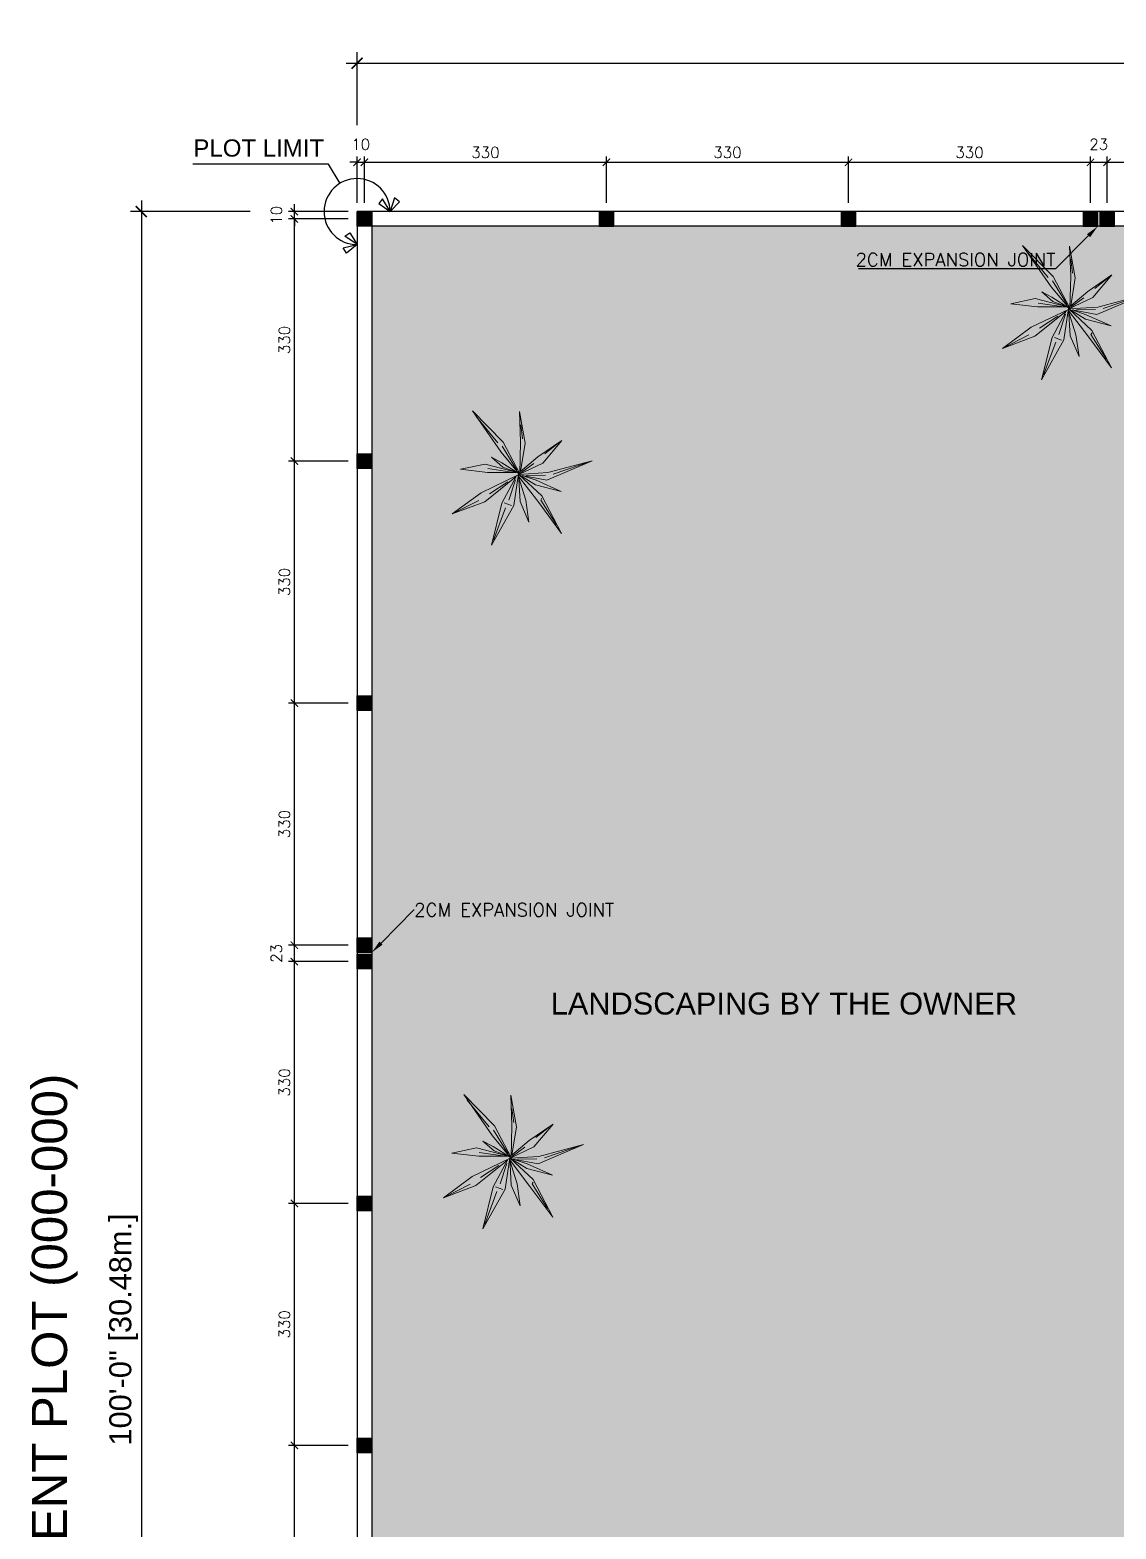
# Model space of a CAD drawing. Header units: centimetres. Extents: x -3744 to 3813, y -6963 to 3597.
# Drawn here: x -3494 to -2013, y 1252 to 3296 of the extents above; entities that cross this region are included whole.
import ezdxf
from ezdxf import colors
from ezdxf.entities.mleader import LeaderData, LeaderLine
from ezdxf.enums import TextEntityAlignment as Align
from ezdxf.math import Vec2, Vec3

# ---------------------------------------------------------------- set-up
doc = ezdxf.new("R2010")
doc.units = ezdxf.units.CM
doc.header["$LTSCALE"] = 100
doc.header["$MEASUREMENT"] = 0
doc.linetypes.add('FINAL PLOT$0$CENTER', pattern=[2, 1.25, -0.25, 0.25, -0.25])
doc.linetypes.add('FINAL PLOT$0$FINAL PLOT$0$CENTER', pattern=[2, 1.25, -0.25, 0.25, -0.25])
for name, color, linetype in [('DIM IN', 1, 'Continuous'), ('FINAL PLOT$0$CUTTING LINE', 4, 'Continuous'), ('FINAL PLOT$0$DIM-OUT', 1, 'Continuous'), ('FINAL PLOT$0$PLOT LIMIT', 6, 'FINAL PLOT$0$CENTER'), ('FINAL PLOT$0$PLOT LINE', 6, 'FINAL PLOT$0$FINAL PLOT$0$CENTER'), ('SOURROUNDING$0$KERBSTONE', 11, 'Continuous'), ('SOURROUNDING$0$TEXT', 3, 'Continuous'), ('SOURROUNDING$0$WALL-03', 2, 'Continuous'), ('TEXT', 3, 'Continuous'), ('WALL-03', 2, 'Continuous')]:
    doc.layers.add(name, color=color, linetype=linetype)
doc.layers.add('SOURROUNDING$0$HAT', color=8, linetype='Continuous', lineweight=9)
doc.layers.add('SOURROUNDING$0$plantitas', color=68, linetype='Continuous', lineweight=5)
doc.styles.add('22', font='romans.shx')
doc.styles.add('FINAL PLOT$0$ART', font='arial.ttf')
doc.styles.add('FINAL PLOT$0$ASA', font='romans.shx', dxfattribs={"width": 0.8})
doc.styles.add('FINAL PLOT$0$FINAL PLOT$0$ART', font='arial.ttf')
doc.styles.add('FINAL PLOT$0$FINAL PLOT$0$FINAL PLOT$0$ART', font='arial.ttf')
doc.styles.add('SOURROUNDING$0$ARIAL', font='arial.ttf', dxfattribs={"width": 0.8, "height": 150})
doc.dimstyles.new('100', dxfattribs={"dimtxt": 15, "dimasz": 10, "dimexe": 8, "dimexo": 12, "dimgap": 6, "dimtad": 1, "dimdec": 0, "dimzin": 0, "dimdsep": 46, "dimtxsty": '22', "dimblk": 'ARCHTICK', "dimcen": 30, "dimdle": 8, "dimclrd": 1, "dimclre": 1, "dimclrt": 2, "dimadec": 0, "dimazin": 0, "dimtfac": 1, "dimtdec": 0, "dimtmove": 2, "dimatfit": 3, "dimldrblk": 'OBLIQUE', "dimfxl": 100, "dimtolj": 1, "dimtzin": 0, "dimarcsym": 0})
doc.dimstyles.new('FINAL PLOT$0$AS-23-100-FM', dxfattribs={"dimscale": 0, "dimtxt": 20, "dimasz": 15, "dimexe": 15, "dimexo": 10, "dimgap": 5, "dimtad": 1, "dimtoh": 1, "dimdec": 0, "dimlfac": 0.393701, "dimzin": 1, "dimdsep": 46, "dimlunit": 3, "dimtxsty": 'FINAL PLOT$0$ASA', "dimblk1": 'FINAL PLOT$0$_ARCHTICK', "dimblk2": 'FINAL PLOT$0$_ARCHTICK', "dimsah": 1, "dimcen": 15, "dimdle": 15, "dimclrd": 1, "dimclre": 1, "dimclrt": 3, "dimadec": 0, "dimazin": 0, "dimtfac": 1, "dimtdec": 0, "dimtmove": 2, "dimatfit": 3, "dimldrblk": 'FINAL PLOT$0$_ARCHTICK', "dimfxl": 1, "dimtolj": 1, "dimtzin": 0, "dimarcsym": 0})

# ---------------------------------------------------------------- blocks, each defined once
blk = doc.blocks.new('FINAL PLOT$0$_ARCHTICK')
at = {"color": 0, "linetype": 'ByBlock', "const_width": 0.15}
blk.add_lwpolyline([(-0.5, -0.5), (0.5, 0.5)], dxfattribs=at)
blk = doc.blocks.new('*D205')
at = {"layer": 'Defpoints', "color": 0, "transparency": 16777216}
for p in [(0, 3250.3), (-3048, 3156), (0, 3156)]:
    blk.add_point(p, dxfattribs=at)
at = {"layer": 'FINAL PLOT$0$DIM-OUT', "color": 1, "lineweight": -2, "transparency": 16777216}
for p, q in [((-3063, 3250.3), (15, 3250.3)), ((-3048, 3166), (-3048, 3265.3)), ((0, 3166), (0, 3265.3))]:
    blk.add_line(p, q, dxfattribs=at)
at = {"layer": 'FINAL PLOT$0$DIM-OUT', "color": 1, "lineweight": -2, "transparency": 16777216, "xscale": 15, "yscale": 15, "zscale": 15, "rotation": 180}
blk.add_blockref('FINAL PLOT$0$_ARCHTICK', (-3048, 3250.3), dxfattribs=at)
at = {"layer": 'FINAL PLOT$0$DIM-OUT', "color": 1, "lineweight": -2, "transparency": 16777216, "xscale": 15, "yscale": 15, "zscale": 15}
blk.add_blockref('FINAL PLOT$0$_ARCHTICK', (0, 3250.3), dxfattribs=at)
at = {"layer": 'FINAL PLOT$0$DIM-OUT', "color": 3, "transparency": 16777216, "insert": (-1524, 3274.5), "char_height": 30, "attachment_point": 5, "style": 'FINAL PLOT$0$ART'}
blk.add_mtext('\\A1;100\'-0" [30.48m.]', dxfattribs=at)
blk = doc.blocks.new('*D208')
at = {"layer": 'Defpoints', "color": 0, "transparency": 16777216}
for p in [(-3183.8, 3048), (-3183.8, 0), (-3342.1, 0)]:
    blk.add_point(p, dxfattribs=at)
at = {"layer": 'FINAL PLOT$0$DIM-OUT', "color": 1, "lineweight": -2, "transparency": 16777216}
for p, q in [((-3193.8, 3048), (-3357.1, 3048)), ((-3342.1, 3063), (-3342.1, -15)), ((-3193.8, 0), (-3357.1, 0))]:
    blk.add_line(p, q, dxfattribs=at)
at = {"layer": 'FINAL PLOT$0$DIM-OUT', "color": 1, "lineweight": -2, "transparency": 16777216, "xscale": 15, "yscale": 15, "zscale": 15}
for p, rotation in [((-3342.1, 3048), 90), ((-3342.1, 0), 270)]:
    blk.add_blockref('FINAL PLOT$0$_ARCHTICK', p, dxfattribs=dict(at, rotation=rotation))
at = {"layer": 'FINAL PLOT$0$DIM-OUT', "color": 3, "transparency": 16777216, "insert": (-3366.3, 1524), "char_height": 30, "attachment_point": 5, "rotation": 90, "style": 'FINAL PLOT$0$ART'}
blk.add_mtext('\\A1;100\'-0" [30.48m.]', dxfattribs=at)
blk = doc.blocks.new('_ARCHTICK')
at = {"color": 0, "linetype": 'ByBlock', "const_width": 0.15}
blk.add_lwpolyline([(-0.5, -0.5), (0.5, 0.5)], dxfattribs=at)
blk = doc.blocks.new('*D22')
at = {"layer": 'Defpoints', "color": 0, "transparency": 16777216}
for p in [(-3133.5, 1366), (-3048, 1366), (-3048, 1036)]:
    blk.add_point(p, dxfattribs=at)
at = {"layer": 'DIM IN', "color": 1, "lineweight": -2, "transparency": 16777216}
for p, q in [((-3133.5, 1028), (-3133.5, 1374)), ((-3060, 1366), (-3141.5, 1366)), ((-3060, 1036), (-3141.5, 1036))]:
    blk.add_line(p, q, dxfattribs=at)
at = {"layer": 'DIM IN', "color": 1, "lineweight": -2, "transparency": 16777216, "xscale": 10, "yscale": 10, "zscale": 10}
for p, rotation in [((-3133.5, 1366), 90), ((-3133.5, 1036), 270)]:
    blk.add_blockref('_ARCHTICK', p, dxfattribs=dict(at, rotation=rotation))
at = {"layer": 'DIM IN', "color": 2, "transparency": 16777216, "insert": (-3147, 1201), "char_height": 15, "attachment_point": 5, "rotation": 90, "style": '22'}
blk.add_mtext('\\A1;330', dxfattribs=at)
blk = doc.blocks.new('_OBLIQUE')
at = {"color": 0, "linetype": 'ByBlock'}
blk.add_line((-0.5, -0.5), (0.5, 0.5), dxfattribs=at)
blk = doc.blocks.new('*D23')
at = {"layer": 'Defpoints', "color": 0, "transparency": 16777216}
for p in [(-3133.5, 1696), (-3048, 1696), (-3048, 1366)]:
    blk.add_point(p, dxfattribs=at)
at = {"layer": 'DIM IN', "color": 1, "lineweight": -2, "transparency": 16777216}
for p, q in [((-3133.5, 1358), (-3133.5, 1704)), ((-3060, 1696), (-3141.5, 1696)), ((-3060, 1366), (-3141.5, 1366))]:
    blk.add_line(p, q, dxfattribs=at)
at = {"layer": 'DIM IN', "color": 1, "lineweight": -2, "transparency": 16777216, "xscale": 10, "yscale": 10, "zscale": 10}
for p, rotation in [((-3133.5, 1696), 90), ((-3133.5, 1366), 270)]:
    blk.add_blockref('_ARCHTICK', p, dxfattribs=dict(at, rotation=rotation))
at = {"layer": 'DIM IN', "color": 2, "transparency": 16777216, "insert": (-3147, 1531), "char_height": 15, "attachment_point": 5, "rotation": 90, "style": '22'}
blk.add_mtext('\\A1;330', dxfattribs=at)
blk = doc.blocks.new('*D24')
at = {"layer": 'Defpoints', "color": 0, "transparency": 16777216}
for p in [(-3133.5, 2025.5), (-3048, 2025.5), (-3048, 1696)]:
    blk.add_point(p, dxfattribs=at)
at = {"layer": 'DIM IN', "color": 1, "lineweight": -2, "transparency": 16777216}
for p, q in [((-3060, 2025.5), (-3141.5, 2025.5)), ((-3133.5, 1688), (-3133.5, 2033.5)), ((-3060, 1696), (-3141.5, 1696))]:
    blk.add_line(p, q, dxfattribs=at)
at = {"layer": 'DIM IN', "color": 1, "lineweight": -2, "transparency": 16777216, "xscale": 10, "yscale": 10, "zscale": 10}
for p, rotation in [((-3133.5, 2025.5), 90), ((-3133.5, 1696), 270)]:
    blk.add_blockref('_ARCHTICK', p, dxfattribs=dict(at, rotation=rotation))
at = {"layer": 'DIM IN', "color": 2, "transparency": 16777216, "insert": (-3147, 1860.7), "char_height": 15, "attachment_point": 5, "rotation": 90, "style": '22'}
blk.add_mtext('\\A1;330', dxfattribs=at)
blk = doc.blocks.new('*D25')
at = {"layer": 'Defpoints', "color": 0, "transparency": 16777216}
for p in [(-3133.5, 2048), (-3048, 2048), (-3048, 2025.5)]:
    blk.add_point(p, dxfattribs=at)
at = {"layer": 'DIM IN', "color": 1, "lineweight": -2, "transparency": 16777216}
for p, q in [((-3060, 2048), (-3141.5, 2048)), ((-3133.5, 2017.5), (-3133.5, 2056)), ((-3060, 2025.5), (-3141.5, 2025.5))]:
    blk.add_line(p, q, dxfattribs=at)
at = {"layer": 'DIM IN', "color": 1, "lineweight": -2, "transparency": 16777216, "xscale": 10, "yscale": 10, "zscale": 10}
for p, rotation in [((-3133.5, 2048), 90), ((-3133.5, 2025.5), 270)]:
    blk.add_blockref('_ARCHTICK', p, dxfattribs=dict(at, rotation=rotation))
at = {"layer": 'DIM IN', "color": 2, "transparency": 16777216, "insert": (-3158, 2036.7), "char_height": 15, "attachment_point": 5, "rotation": 90, "style": '22'}
blk.add_mtext('\\A1;23', dxfattribs=at)
blk = doc.blocks.new('*D26')
at = {"layer": 'Defpoints', "color": 0, "transparency": 16777216}
for p in [(-3133.5, 2378), (-3048, 2378), (-3048, 2048)]:
    blk.add_point(p, dxfattribs=at)
at = {"layer": 'DIM IN', "color": 1, "lineweight": -2, "transparency": 16777216}
for p, q in [((-3060, 2378), (-3141.5, 2378)), ((-3133.5, 2040), (-3133.5, 2386)), ((-3060, 2048), (-3141.5, 2048))]:
    blk.add_line(p, q, dxfattribs=at)
at = {"layer": 'DIM IN', "color": 1, "lineweight": -2, "transparency": 16777216, "xscale": 10, "yscale": 10, "zscale": 10}
for p, rotation in [((-3133.5, 2378), 90), ((-3133.5, 2048), 270)]:
    blk.add_blockref('_ARCHTICK', p, dxfattribs=dict(at, rotation=rotation))
at = {"layer": 'DIM IN', "color": 2, "transparency": 16777216, "insert": (-3147, 2213), "char_height": 15, "attachment_point": 5, "rotation": 90, "style": '22'}
blk.add_mtext('\\A1;330', dxfattribs=at)
blk = doc.blocks.new('*D27')
at = {"layer": 'Defpoints', "color": 0, "transparency": 16777216}
for p in [(-3133.5, 2708), (-3048, 2708), (-3048, 2378)]:
    blk.add_point(p, dxfattribs=at)
at = {"layer": 'DIM IN', "color": 1, "lineweight": -2, "transparency": 16777216}
for p, q in [((-3060, 2708), (-3141.5, 2708)), ((-3133.5, 2370), (-3133.5, 2716)), ((-3060, 2378), (-3141.5, 2378))]:
    blk.add_line(p, q, dxfattribs=at)
at = {"layer": 'DIM IN', "color": 1, "lineweight": -2, "transparency": 16777216, "xscale": 10, "yscale": 10, "zscale": 10}
for p, rotation in [((-3133.5, 2708), 90), ((-3133.5, 2378), 270)]:
    blk.add_blockref('_ARCHTICK', p, dxfattribs=dict(at, rotation=rotation))
at = {"layer": 'DIM IN', "color": 2, "transparency": 16777216, "insert": (-3147, 2543), "char_height": 15, "attachment_point": 5, "rotation": 90, "style": '22'}
blk.add_mtext('\\A1;330', dxfattribs=at)
blk = doc.blocks.new('*D28')
at = {"layer": 'Defpoints', "color": 0, "transparency": 16777216}
for p in [(-3133.5, 3038), (-3048, 3038), (-3048, 2708)]:
    blk.add_point(p, dxfattribs=at)
at = {"layer": 'DIM IN', "color": 1, "lineweight": -2, "transparency": 16777216}
for p, q in [((-3133.5, 2700), (-3133.5, 3046)), ((-3060, 3038), (-3141.5, 3038)), ((-3060, 2708), (-3141.5, 2708))]:
    blk.add_line(p, q, dxfattribs=at)
at = {"layer": 'DIM IN', "color": 1, "lineweight": -2, "transparency": 16777216, "xscale": 10, "yscale": 10, "zscale": 10}
for p, rotation in [((-3133.5, 3038), 90), ((-3133.5, 2708), 270)]:
    blk.add_blockref('_ARCHTICK', p, dxfattribs=dict(at, rotation=rotation))
at = {"layer": 'DIM IN', "color": 2, "transparency": 16777216, "insert": (-3147, 2873), "char_height": 15, "attachment_point": 5, "rotation": 90, "style": '22'}
blk.add_mtext('\\A1;330', dxfattribs=at)
blk = doc.blocks.new('*D29')
at = {"layer": 'Defpoints', "color": 0, "transparency": 16777216}
for p in [(-3133.5, 3048), (-3048, 3048), (-3048, 3038)]:
    blk.add_point(p, dxfattribs=at)
at = {"layer": 'DIM IN', "color": 1, "lineweight": -2, "transparency": 16777216}
for p, q in [((-3060, 3048), (-3141.5, 3048)), ((-3133.5, 3048), (-3133.5, 3058)), ((-3133.5, 3038), (-3133.5, 3048)), ((-3060, 3038), (-3141.5, 3038)), ((-3133.5, 3038), (-3133.5, 3028))]:
    blk.add_line(p, q, dxfattribs=at)
at = {"layer": 'DIM IN', "color": 1, "lineweight": -2, "transparency": 16777216, "xscale": 10, "yscale": 10, "zscale": 10}
for p, rotation in [((-3133.5, 3048), 270), ((-3133.5, 3038), 90)]:
    blk.add_blockref('_ARCHTICK', p, dxfattribs=dict(at, rotation=rotation))
at = {"layer": 'DIM IN', "color": 2, "transparency": 16777216, "insert": (-3158, 3043), "char_height": 15, "attachment_point": 5, "rotation": 90, "style": '22'}
blk.add_mtext('\\A1;10', dxfattribs=at)
blk = doc.blocks.new('*D30')
at = {"layer": 'Defpoints', "color": 0, "transparency": 16777216}
for p in [(-3038, 3115.2), (-3048, 3048), (-3038, 3048)]:
    blk.add_point(p, dxfattribs=at)
at = {"layer": 'DIM IN', "color": 1, "lineweight": -2, "transparency": 16777216}
for p, q in [((-3048, 3115.2), (-3058, 3115.2)), ((-3048, 3060), (-3048, 3123.2)), ((-3048, 3115.2), (-3038, 3115.2)), ((-3038, 3060), (-3038, 3123.2)), ((-3038, 3115.2), (-3028, 3115.2))]:
    blk.add_line(p, q, dxfattribs=at)
at = {"layer": 'DIM IN', "color": 1, "lineweight": -2, "transparency": 16777216, "xscale": 10, "yscale": 10, "zscale": 10}
blk.add_blockref('_ARCHTICK', (-3048, 3115.2), dxfattribs=at)
at = {"layer": 'DIM IN', "color": 1, "lineweight": -2, "transparency": 16777216, "xscale": 10, "yscale": 10, "zscale": 10, "rotation": 180}
blk.add_blockref('_ARCHTICK', (-3038, 3115.2), dxfattribs=at)
at = {"layer": 'DIM IN', "color": 2, "transparency": 16777216, "insert": (-3043, 3139.7), "char_height": 15, "attachment_point": 5, "style": '22'}
blk.add_mtext('\\A1;10', dxfattribs=at)
blk = doc.blocks.new('*D31')
at = {"layer": 'Defpoints', "color": 0, "transparency": 16777216}
for p in [(-2708, 3115.2), (-3038, 3048), (-2708, 3048)]:
    blk.add_point(p, dxfattribs=at)
at = {"layer": 'DIM IN', "color": 1, "lineweight": -2, "transparency": 16777216}
for p, q in [((-3046, 3115.2), (-2700, 3115.2)), ((-3038, 3060), (-3038, 3123.2)), ((-2708, 3060), (-2708, 3123.2))]:
    blk.add_line(p, q, dxfattribs=at)
at = {"layer": 'DIM IN', "color": 1, "lineweight": -2, "transparency": 16777216, "xscale": 10, "yscale": 10, "zscale": 10, "rotation": 180}
blk.add_blockref('_ARCHTICK', (-3038, 3115.2), dxfattribs=at)
at = {"layer": 'DIM IN', "color": 1, "lineweight": -2, "transparency": 16777216, "xscale": 10, "yscale": 10, "zscale": 10}
blk.add_blockref('_ARCHTICK', (-2708, 3115.2), dxfattribs=at)
at = {"layer": 'DIM IN', "color": 2, "transparency": 16777216, "insert": (-2873, 3128.7), "char_height": 15, "attachment_point": 5, "style": '22'}
blk.add_mtext('\\A1;330', dxfattribs=at)
blk = doc.blocks.new('*D32')
at = {"layer": 'Defpoints', "color": 0, "transparency": 16777216}
for p in [(-2378, 3115.2), (-2708, 3048), (-2378, 3048)]:
    blk.add_point(p, dxfattribs=at)
at = {"layer": 'DIM IN', "color": 1, "lineweight": -2, "transparency": 16777216}
for p, q in [((-2716, 3115.2), (-2370, 3115.2)), ((-2708, 3060), (-2708, 3123.2)), ((-2378, 3060), (-2378, 3123.2))]:
    blk.add_line(p, q, dxfattribs=at)
at = {"layer": 'DIM IN', "color": 1, "lineweight": -2, "transparency": 16777216, "xscale": 10, "yscale": 10, "zscale": 10, "rotation": 180}
blk.add_blockref('_ARCHTICK', (-2708, 3115.2), dxfattribs=at)
at = {"layer": 'DIM IN', "color": 1, "lineweight": -2, "transparency": 16777216, "xscale": 10, "yscale": 10, "zscale": 10}
blk.add_blockref('_ARCHTICK', (-2378, 3115.2), dxfattribs=at)
at = {"layer": 'DIM IN', "color": 2, "transparency": 16777216, "insert": (-2543, 3128.7), "char_height": 15, "attachment_point": 5, "style": '22'}
blk.add_mtext('\\A1;330', dxfattribs=at)
blk = doc.blocks.new('*D33')
at = {"layer": 'Defpoints', "color": 0, "transparency": 16777216}
for p in [(-2048, 3115.2), (-2378, 3048), (-2048, 3048)]:
    blk.add_point(p, dxfattribs=at)
at = {"layer": 'DIM IN', "color": 1, "lineweight": -2, "transparency": 16777216}
for p, q in [((-2386, 3115.2), (-2040, 3115.2)), ((-2378, 3060), (-2378, 3123.2)), ((-2048, 3060), (-2048, 3123.2))]:
    blk.add_line(p, q, dxfattribs=at)
at = {"layer": 'DIM IN', "color": 1, "lineweight": -2, "transparency": 16777216, "xscale": 10, "yscale": 10, "zscale": 10, "rotation": 180}
blk.add_blockref('_ARCHTICK', (-2378, 3115.2), dxfattribs=at)
at = {"layer": 'DIM IN', "color": 1, "lineweight": -2, "transparency": 16777216, "xscale": 10, "yscale": 10, "zscale": 10}
blk.add_blockref('_ARCHTICK', (-2048, 3115.2), dxfattribs=at)
at = {"layer": 'DIM IN', "color": 2, "transparency": 16777216, "insert": (-2213, 3128.7), "char_height": 15, "attachment_point": 5, "style": '22'}
blk.add_mtext('\\A1;330', dxfattribs=at)
blk = doc.blocks.new('*D34')
at = {"layer": 'Defpoints', "color": 0, "transparency": 16777216}
for p in [(-2025.5, 3115.2), (-2048, 3048), (-2025.5, 3048)]:
    blk.add_point(p, dxfattribs=at)
at = {"layer": 'DIM IN', "color": 1, "lineweight": -2, "transparency": 16777216}
for p, q in [((-2056, 3115.2), (-2017.5, 3115.2)), ((-2048, 3060), (-2048, 3123.2)), ((-2025.5, 3060), (-2025.5, 3123.2))]:
    blk.add_line(p, q, dxfattribs=at)
at = {"layer": 'DIM IN', "color": 1, "lineweight": -2, "transparency": 16777216, "xscale": 10, "yscale": 10, "zscale": 10, "rotation": 180}
blk.add_blockref('_ARCHTICK', (-2048, 3115.2), dxfattribs=at)
at = {"layer": 'DIM IN', "color": 1, "lineweight": -2, "transparency": 16777216, "xscale": 10, "yscale": 10, "zscale": 10}
blk.add_blockref('_ARCHTICK', (-2025.5, 3115.2), dxfattribs=at)
at = {"layer": 'DIM IN', "color": 2, "transparency": 16777216, "insert": (-2036.8, 3139.7), "char_height": 15, "attachment_point": 5, "style": '22'}
blk.add_mtext('\\A1;23', dxfattribs=at)
blk = doc.blocks.new('*D35')
at = {"layer": 'Defpoints', "color": 0, "transparency": 16777216}
for p in [(-1696, 3115.2), (-2025.5, 3048), (-1696, 3048)]:
    blk.add_point(p, dxfattribs=at)
at = {"layer": 'DIM IN', "color": 1, "lineweight": -2, "transparency": 16777216}
for p, q in [((-2033.5, 3115.2), (-1688, 3115.2)), ((-2025.5, 3060), (-2025.5, 3123.2)), ((-1696, 3060), (-1696, 3123.2))]:
    blk.add_line(p, q, dxfattribs=at)
at = {"layer": 'DIM IN', "color": 1, "lineweight": -2, "transparency": 16777216, "xscale": 10, "yscale": 10, "zscale": 10, "rotation": 180}
blk.add_blockref('_ARCHTICK', (-2025.5, 3115.2), dxfattribs=at)
at = {"layer": 'DIM IN', "color": 1, "lineweight": -2, "transparency": 16777216, "xscale": 10, "yscale": 10, "zscale": 10}
blk.add_blockref('_ARCHTICK', (-1696, 3115.2), dxfattribs=at)
at = {"layer": 'DIM IN', "color": 2, "transparency": 16777216, "insert": (-1860.8, 3128.7), "char_height": 15, "attachment_point": 5, "style": '22'}
blk.add_mtext('\\A1;330', dxfattribs=at)
blk = doc.blocks.new('SOURROUNDING$0$0Q62D')
at = {"color": 0, "linetype": 'ByBlock'}
for p, q in [((-0.05, 1.11), (0.07, 0.48)), ((-0.03, 0.53), (-0.05, 1.11)), ((-0.03, 0.96), (0.02, 0.52)), ((-0.99, 0.59), (-0.35, 0.33)), ((-0.47, 0.19), (-0.99, 0.59)), ((-0.47, 0.28), (-0.92, 0.55)), ((-0.33, 0.67), (-0.16, 0.38)), ((-0.24, 0.34), (-0.33, 0.67)), ((-0.02, 0.02), (-0.03, 0.53)), ((0.07, 0.48), (0, 0.01)), ((0.02, 0.52), (0.05, 0.51)), ((0.1, 0.29), (0.34, 0.61)), ((0.34, 0.61), (0.15, 0.24)), ((0.28, 0.34), (1, 0.54)), ((1, 0.54), (0.36, 0.26)), ((1, 0.54), (0.41, 0.33)), ((-0.44, 0.21), (-0.38, 0.31)), ((-0.35, 0.33), (0, 0)), ((0, 0), (-0.24, 0.34)), ((-0.16, 0.38), (-0.02, 0.02)), ((0, 0.01), (0.1, 0.29)), ((0.36, 0.26), (0, 0.01)), ((0.03, 0.05), (0.28, 0.34)), ((0.15, 0.24), (0.03, 0.05)), ((0.08, 0.09), (0.31, 0.27)), ((-1.16, -0.15), (-0.66, 0.01)), ((-0.66, 0.01), (-0.05, 0.01)), ((-0.01, 0.01), (-0.62, -0.13)), ((-0.05, 0.01), (-0.47, 0.19)), ((-0.09, 0.04), (-0.36, 0.22)), ((0.01, 0), (-0.09, -0.29)), ((0, 0.01), (0.39, 0.1)), ((0, -0.42), (0.01, 0)), ((0.02, 0.01), (0.12, -0.52)), ((0.33, -0.36), (0.02, 0.01)), ((0.04, 0.01), (0.28, 0.02)), ((0.39, 0.1), (0.83, 0.01)), ((0.83, 0.01), (0.39, -0.02)), ((0.77, 0.01), (0.5, 0.01)), ((-1.16, -0.15), (-0.72, -0.06)), ((-0.62, -0.13), (-1.16, -0.15)), ((-0.2, -0.01), (-0.53, -0.04)), ((-0.35, -0.31), (-0.01, -0.04)), ((-0.04, -0.06), (-0.31, -0.35)), ((0, -0.03), (-0.3, -0.43)), ((-0.12, -0.23), (0, -0.03)), ((0.02, -0.06), (0.07, -0.48)), ((0.05, -0.01), (0.37, -0.3)), ((0.39, -0.02), (0.05, -0.01)), ((-0.64, -0.6), (-0.35, -0.31)), ((-0.3, -0.43), (-0.64, -0.6)), ((-0.16, -0.45), (-0.12, -0.23)), ((-0.09, -0.29), (-0.16, -0.45)), ((0.05, -1.18), (0, -0.42)), ((0.6, -0.73), (0.33, -0.36)), ((0.37, -0.3), (0.6, -0.73)), ((0.49, -0.56), (0.38, -0.38)), ((0.04, -1.08), (0.05, -0.56)), ((0.12, -0.52), (0.05, -1.18))]:
    blk.add_line(p, q, dxfattribs=at)
blk = doc.blocks.new('SOURROUNDING')
at = {"layer": 'SOURROUNDING$0$HAT', "transparency": 33554658}
h = blk.add_hatch(dxfattribs=at)
h.set_pattern_fill('CROSS', color=256, scale=150, angle=90)
h.paths.add_polyline_path([(-1392.1, 640), (-2418, 640), (-2418, 25), (-1392.1, 25)])
h.paths.add_polyline_path([(-1810, 2848), (-1810, 3028), (-3028, 3028), (-3028, 785), (-1820, 785), (-1820, 1969.7), (-1935, 1969.7), (-1935, 2521.2), (-1820, 2521.2), (-1820, 2848)])
h.paths.add_polyline_path([(-890, 3028), (-880, 2818), (-165, 2818), (-175, 2848), (-165, 2848), (-165, 652.9), (-722.1, 652.9), (-722.1, 25), (-20, 20), (-20, 3028)])
at = {"layer": 'SOURROUNDING$0$KERBSTONE', "color": 2}
blk.add_line((-1810, 3028), (-3028, 3028), dxfattribs=at)
at = {"layer": 'SOURROUNDING$0$WALL-03'}
for p, q in [((0, 3048), (-3048, 3048)), ((-3048, 3048), (-3048, 0)), ((-20, 3028), (-3028, 3028)), ((-3028, 3028), (-3028, 25))]:
    blk.add_line(p, q, dxfattribs=at)
at = {"layer": 'SOURROUNDING$0$plantitas', "color": 54, "extrusion": (0, 0, -1), "xscale": 90.07812315540856, "yscale": 90.07812315540856, "zscale": -90.07812315540879, "rotation": 141.4792577779152}
for p in [(2078, 2916), (2828, 2690.3), (2839.9, 1758.2)]:
    blk.add_blockref('SOURROUNDING$0$0Q62D', p, dxfattribs=at)
at = {"layer": 'SOURROUNDING$0$TEXT', "linetype": 'ByBlock', "style": 'SOURROUNDING$0$ARIAL'}
blk.add_text('LANDSCAPING BY THE OWNER', height=30, dxfattribs=at).set_placement((-2783.9, 1953.4))
blk = doc.blocks.new('FINAL PLOT')
at = {"layer": 'FINAL PLOT$0$CUTTING LINE', "color": 4}
for p, q in [((-3087, 3112.7), (-3271.8, 3112.7)), ((-3071.2, 3086.5), (-3087, 3112.7))]:
    blk.add_line(p, q, dxfattribs=at)
for points in [[(-3003, 3048), (-2990.2, 3061.3), (-2997, 3066.6), (-3003, 3048), (-3013.3, 3065.6), (-3018.2, 3059.1), (-3003, 3048)], [(-3048, 3003), (-3062.3, 2991.4), (-3067, 2998.6), (-3048, 3003), (-3064.7, 3014.7), (-3057.9, 3019.1), (-3048, 3003)]]:
    blk.add_lwpolyline(points, dxfattribs=at)
blk.add_arc((-3048, 3048), 45, 0, 270, dxfattribs=at)
at = {"layer": 'FINAL PLOT$0$PLOT LIMIT', "color": 1}
blk.add_lwpolyline([(-3048, 0), (0, 0), (0, 3048), (-3048, 3048)], close=True, dxfattribs=at)
at = {"layer": 'FINAL PLOT$0$CUTTING LINE', "color": 4, "style": 'FINAL PLOT$0$FINAL PLOT$0$ART'}
blk.add_text('PLOT LIMIT', height=23.44, dxfattribs=at).set_placement((-3092.9, 3123), align=Align.RIGHT)
at = {"layer": 'FINAL PLOT$0$PLOT LINE', "color": 7, "style": 'FINAL PLOT$0$FINAL PLOT$0$FINAL PLOT$0$ART'}
blk.add_text('ADJACENT PLOT (000-000)', height=48, rotation=90, dxfattribs=at).set_placement((-3467.4, 1444.3), align=Align.MIDDLE_CENTER)
at = {"layer": 'FINAL PLOT$0$DIM-OUT'}
dim = blk.add_linear_dim(base=(0, 3250.3), p1=(-3048, 3156), p2=(0, 3156), dimstyle='FINAL PLOT$0$AS-23-100-FM', override={"dimscale": 1, "dimtxt": 30, "dimtxsty": 'FINAL PLOT$0$ART'}, dxfattribs=at)
dim.commit()
dim.dimension.update_dxf_attribs({"geometry": '*D205', "text_midpoint": (-1524, 3274.5)})
dim = blk.add_linear_dim(base=(-3342.1, 0), p1=(-3183.8, 3048), p2=(-3183.8, 0), angle=90, dimstyle='FINAL PLOT$0$AS-23-100-FM', override={"dimscale": 1, "dimtxt": 30, "dimtxsty": 'FINAL PLOT$0$ART'}, dxfattribs=at)
dim.commit()
dim.dimension.update_dxf_attribs({"geometry": '*D208', "text_midpoint": (-3366.3, 1524)})

msp = doc.modelspace()

# ---------------------------------------------------------------- hatches: boundary and pattern name
at = {"layer": 'WALL-03'}
h = msp.add_hatch(color=6, dxfattribs=at)
h.dxf.hatch_style = 1
h.paths.add_polyline_path([(-3028, 3028), (-3048, 3028), (-3048, 3048), (-3028, 3048)])
h = msp.add_hatch(color=6, dxfattribs=at)
h.dxf.hatch_style = 1
h.paths.add_polyline_path([(-3028, 3028), (-3048, 3028), (-3048, 3048), (-3028, 3048)])
h = msp.add_hatch(color=6, dxfattribs=at)
h.dxf.hatch_style = 1
h.paths.add_polyline_path([(-2698, 3028), (-2698, 3048), (-2718, 3048), (-2718, 3028)])
h = msp.add_hatch(color=6, dxfattribs=at)
h.dxf.hatch_style = 1
h.paths.add_polyline_path([(-2698, 3028), (-2698, 3048), (-2718, 3048), (-2718, 3028)])
h = msp.add_hatch(color=6, dxfattribs=at)
h.dxf.hatch_style = 1
h.paths.add_polyline_path([(-2368, 3028), (-2368, 3048), (-2388, 3048), (-2388, 3028)])
h = msp.add_hatch(color=6, dxfattribs=at)
h.dxf.hatch_style = 1
h.paths.add_polyline_path([(-2368, 3028), (-2368, 3048), (-2388, 3048), (-2388, 3028)])
h = msp.add_hatch(color=6, dxfattribs=at)
h.dxf.hatch_style = 1
h.paths.add_polyline_path([(-2038, 3028), (-2038, 3048), (-2058, 3048), (-2058, 3028)])
h = msp.add_hatch(color=6, dxfattribs=at)
h.dxf.hatch_style = 1
h.paths.add_polyline_path([(-2038, 3028), (-2038, 3048), (-2058, 3048), (-2058, 3028)])
h = msp.add_hatch(color=6, dxfattribs=at)
h.dxf.hatch_style = 1
h.paths.add_polyline_path([(-2015.5, 3028), (-2015.5, 3048), (-2035.5, 3048), (-2035.5, 3028)])
h = msp.add_hatch(color=6, dxfattribs=at)
h.dxf.hatch_style = 1
h.paths.add_polyline_path([(-2015.5, 3028), (-2015.5, 3048), (-2035.5, 3048), (-2035.5, 3028)])
h = msp.add_hatch(color=6, dxfattribs=at)
h.dxf.hatch_style = 1
h.paths.add_polyline_path([(-3028, 2698), (-3048, 2698), (-3048, 2718), (-3028, 2718)])
h = msp.add_hatch(color=6, dxfattribs=at)
h.dxf.hatch_style = 1
h.paths.add_polyline_path([(-3028, 2698), (-3048, 2698), (-3048, 2718), (-3028, 2718)])
h = msp.add_hatch(color=6, dxfattribs=at)
h.dxf.hatch_style = 1
h.paths.add_polyline_path([(-3028, 2368), (-3048, 2368), (-3048, 2388), (-3028, 2388)])
h = msp.add_hatch(color=6, dxfattribs=at)
h.dxf.hatch_style = 1
h.paths.add_polyline_path([(-3028, 2368), (-3048, 2368), (-3048, 2388), (-3028, 2388)])
h = msp.add_hatch(color=6, dxfattribs=at)
h.dxf.hatch_style = 1
h.paths.add_polyline_path([(-3028, 2038), (-3048, 2038), (-3048, 2058), (-3028, 2058)])
h = msp.add_hatch(color=6, dxfattribs=at)
h.dxf.hatch_style = 1
h.paths.add_polyline_path([(-3028, 2038), (-3048, 2038), (-3048, 2058), (-3028, 2058)])
h = msp.add_hatch(color=6, dxfattribs=at)
h.dxf.hatch_style = 1
h.paths.add_polyline_path([(-3028, 2015.5), (-3048, 2015.5), (-3048, 2035.5), (-3028, 2035.5)])
h = msp.add_hatch(color=6, dxfattribs=at)
h.dxf.hatch_style = 1
h.paths.add_polyline_path([(-3028, 2015.5), (-3048, 2015.5), (-3048, 2035.5), (-3028, 2035.5)])
h = msp.add_hatch(color=6, dxfattribs=at)
h.dxf.hatch_style = 1
h.paths.add_polyline_path([(-3028, 1686), (-3048, 1686), (-3048, 1706), (-3028, 1706)])
h = msp.add_hatch(color=6, dxfattribs=at)
h.dxf.hatch_style = 1
h.paths.add_polyline_path([(-3028, 1686), (-3048, 1686), (-3048, 1706), (-3028, 1706)])
h = msp.add_hatch(color=6, dxfattribs=at)
h.dxf.hatch_style = 1
h.paths.add_polyline_path([(-3028, 1356), (-3048, 1356), (-3048, 1376), (-3028, 1376)])
h = msp.add_hatch(color=6, dxfattribs=at)
h.dxf.hatch_style = 1
h.paths.add_polyline_path([(-3028, 1356), (-3048, 1356), (-3048, 1376), (-3028, 1376)])

# ---------------------------------------------------------------- linework, layer by layer
for p, q in [((0, 3048), (-3048, 3048)), ((-3048, 3048), (-3048, 0)), ((-20, 3028), (-3028, 3028)), ((-3028, 3028), (-3028, 25))]:
    msp.add_line(p, q, dxfattribs=at)
at = {"layer": 'WALL-03', "color": 6}
for points in [[(-3028, 3028), (-3048, 3028), (-3048, 3048), (-3028, 3048)], [(-3028, 3028), (-3048, 3028), (-3048, 3048), (-3028, 3048)], [(-2698, 3028), (-2698, 3048), (-2718, 3048), (-2718, 3028)], [(-2698, 3028), (-2698, 3048), (-2718, 3048), (-2718, 3028)], [(-2368, 3028), (-2368, 3048), (-2388, 3048), (-2388, 3028)], [(-2368, 3028), (-2368, 3048), (-2388, 3048), (-2388, 3028)], [(-2038, 3028), (-2038, 3048), (-2058, 3048), (-2058, 3028)], [(-2038, 3028), (-2038, 3048), (-2058, 3048), (-2058, 3028)], [(-2015.5, 3028), (-2015.5, 3048), (-2035.5, 3048), (-2035.5, 3028)], [(-2015.5, 3028), (-2015.5, 3048), (-2035.5, 3048), (-2035.5, 3028)], [(-3028, 2698), (-3048, 2698), (-3048, 2718), (-3028, 2718)], [(-3028, 2698), (-3048, 2698), (-3048, 2718), (-3028, 2718)], [(-3028, 2368), (-3048, 2368), (-3048, 2388), (-3028, 2388)], [(-3028, 2368), (-3048, 2368), (-3048, 2388), (-3028, 2388)], [(-3028, 2038), (-3048, 2038), (-3048, 2058), (-3028, 2058)], [(-3028, 2038), (-3048, 2038), (-3048, 2058), (-3028, 2058)], [(-3028, 2015.5), (-3048, 2015.5), (-3048, 2035.5), (-3028, 2035.5)], [(-3028, 2015.5), (-3048, 2015.5), (-3048, 2035.5), (-3028, 2035.5)], [(-3028, 1686), (-3048, 1686), (-3048, 1706), (-3028, 1706)], [(-3028, 1686), (-3048, 1686), (-3048, 1706), (-3028, 1706)], [(-3028, 1356), (-3048, 1356), (-3048, 1376), (-3028, 1376)], [(-3028, 1356), (-3048, 1356), (-3048, 1376), (-3028, 1376)]]:
    msp.add_lwpolyline(points, close=True, dxfattribs=at)

# ---------------------------------------------------------------- block references
at = {"layer": 'WALL-03'}
for name in ['FINAL PLOT', 'SOURROUNDING']:
    msp.add_blockref(name, (0, 0), dxfattribs=at)

# ---------------------------------------------------------------- dimensions: what is measured, and where the dimension line sits
at = {"layer": 'DIM IN'}
for base, p1, p2, picture, middle in [((-3038, 3115.2), (-3048, 3048), (-3038, 3048), '*D30', (-3043, 3139.7)), ((-2025.5, 3115.1956526), (-2048, 3048), (-2025.5, 3048), '*D34', (-2036.75, 3139.6956526)), ((-2708, 3115.2), (-3038, 3048), (-2708, 3048), '*D31', (-2873, 3128.7)), ((-2378, 3115.2), (-2708, 3048), (-2378, 3048), '*D32', (-2543, 3128.7)), ((-2048, 3115.2), (-2378, 3048), (-2048, 3048), '*D33', (-2213, 3128.7)), ((-1696, 3115.1956526), (-2025.5, 3048), (-1696, 3048), '*D35', (-1860.75, 3128.6956526))]:
    dim = msp.add_linear_dim(base=base, p1=p1, p2=p2, dimstyle='100', override={"dimfxl": 0.075}, dxfattribs=at)
    dim.commit()
    dim.dimension.update_dxf_attribs({"geometry": picture, "text_midpoint": middle})
for base, p1, p2, picture, middle in [((-3133.5, 3048), (-3048, 3038), (-3048, 3048), '*D29', (-3158, 3043)), ((-3133.5, 3038), (-3048, 2708), (-3048, 3038), '*D28', (-3147, 2873)), ((-3133.5, 2708), (-3048, 2378), (-3048, 2708), '*D27', (-3147, 2543)), ((-3133.5, 2378), (-3048, 2048), (-3048, 2378), '*D26', (-3147, 2213)), ((-3133.5172381, 2048), (-3048, 2025.5), (-3048, 2048), '*D25', (-3158.0172381, 2036.75)), ((-3133.5172381, 2025.5), (-3048, 1696), (-3048, 2025.5), '*D24', (-3147.0172381, 1860.75)), ((-3133.5, 1696), (-3048, 1366), (-3048, 1696), '*D23', (-3147, 1531)), ((-3133.5, 1366), (-3048, 1036), (-3048, 1366), '*D22', (-3147, 1201))]:
    dim = msp.add_linear_dim(base=base, p1=p1, p2=p2, angle=90, dimstyle='100', override={"dimfxl": 0.075}, dxfattribs=at)
    dim.commit()
    dim.dimension.update_dxf_attribs({"geometry": picture, "text_midpoint": middle})

# ---------------------------------------------------------------- leaders
at = {"layer": 'TEXT'}
ml = msp.add_multileader_mtext('Standard', dxfattribs=at)
ml.set_content('2CM EXPANSION JOINT', color=256, style='22')
ml.set_leader_properties()
ml.build(insert=Vec2(0, 0))
ml.multileader.update_dxf_attribs({"text_right_attachment_type": 6, "dogleg_length": 0.36, "arrow_head_size": 18})
ctx = ml.context
ctx.base_point, ctx.char_height, ctx.arrow_head_size, ctx.landing_gap_size, ctx.plane_origin = Vec3(-2403.8, 2982.5), 18, 18, 0.09, Vec3(-2038, 3028)
ctx.right_attachment, ctx.text_align_type = 6, 2
notes = []
notes.append((ctx, [(0, (1, 1, 0), (-2095.6, 2969.9), (-1, 0), 0.36, [(0, [(-2038, 3028)], 0, [])])]))
ctx.mtext.insert, ctx.mtext.alignment, ctx.mtext.flow_direction = Vec3(-2096, 2991.5), 3, 5
ml = msp.add_multileader_mtext('Standard', dxfattribs=at)
ml.set_content('2CM EXPANSION JOINT', color=256, style='22')
ml.set_leader_properties()
ml.build(insert=Vec2(0, 0))
ml.multileader.update_dxf_attribs({"text_right_attachment_type": 6, "dogleg_length": 0.36, "arrow_head_size": 18})
ctx = ml.context
ctx.base_point, ctx.char_height, ctx.arrow_head_size, ctx.landing_gap_size, ctx.plane_origin = Vec3(-2970.1, 2096.1), 18, 18, 0.09, Vec3(-3028, 2038)
ctx.right_attachment = 6
notes.append((ctx, [(0, (1, 1, 0), (-2970.4, 2096.1), (1, 0), 0.36, [(0, [(-3028, 2038)], 0, [])])]))
ctx.mtext.insert, ctx.mtext.flow_direction = Vec3(-2970, 2105.1), 5
for ctx, leaders in notes:
    for number, flags, end, landing, length, lines in leaders:
        leader = LeaderData()
        leader.index, (leader.has_last_leader_line, leader.has_dogleg_vector, leader.attachment_direction) = number, flags
        leader.last_leader_point, leader.dogleg_vector, leader.dogleg_length = Vec3(end), Vec3(landing), length
        for number, points, colour, breaks in lines:
            line = LeaderLine()
            line.index, line.vertices, line.color, line.breaks = number, Vec3.list(points), colors.encode_raw_color(colour), breaks
            leader.lines.append(line)
        ctx.leaders.append(leader)

doc.saveas('drawing.dxf')
